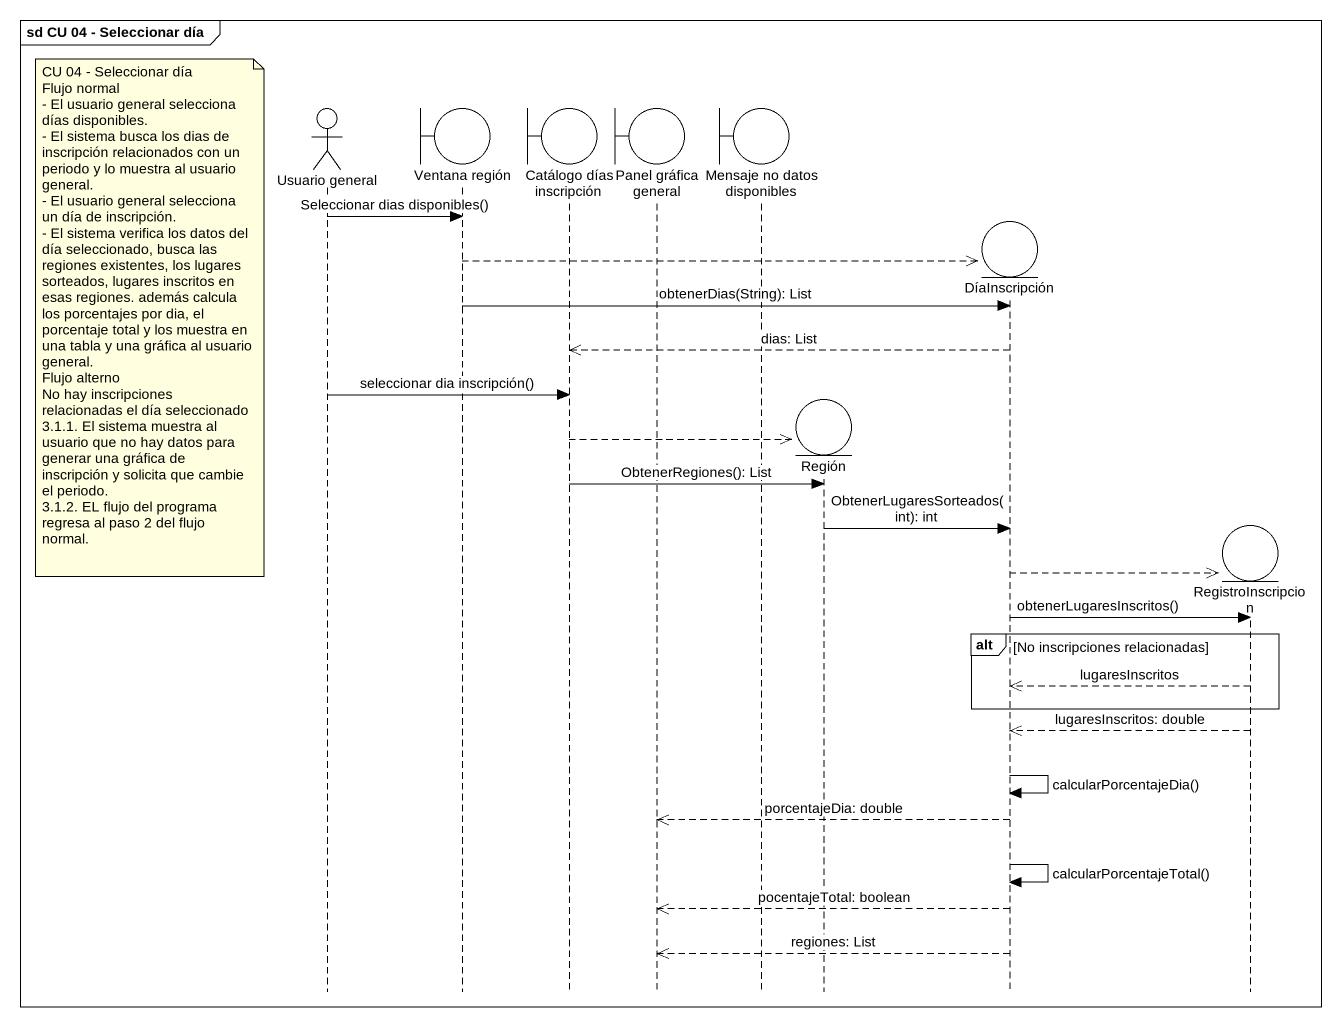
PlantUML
@startuml
mainframe sd CU 04 - Seleccionar día
hide footbox
actor "Usuario general" as Usuario_general
boundary "Ventana región" as Ventana_región
boundary "Catálogo días inscripción" as Catálogo_días_inscripción
boundary "Panel gráfica general" as Panel_gráfica_general
boundary "Mensaje no datos disponibles" as Mensaje_no_datos_disponibles
entity Región
entity DíaInscripción
entity RegistroInscripcion

Usuario_general -> Ventana_región : Seleccionar dias disponibles()
Ventana_región -->> DíaInscripción **
Ventana_región -> DíaInscripción : obtenerDias(String): List
note left of Usuario_general
  CU 04 - Seleccionar día
  Flujo normal
  - El usuario general selecciona días disponibles.
  - El sistema busca los dias de inscripción relacionados con un periodo y lo muestra al usuario general.
  - El usuario general selecciona un día de inscripción.
  - El sistema verifica los datos del día seleccionado, busca las regiones existentes, los lugares sorteados, lugares inscritos en esas regiones. además calcula los porcentajes por dia, el porcentaje total y los muestra en una tabla y una gráfica al usuario general.
  Flujo alterno
  No hay inscripciones relacionadas el día seleccionado
  3.1.1. El sistema muestra al usuario que no hay datos para generar una gráfica de inscripción y solicita que cambie el periodo.
  3.1.2. EL flujo del programa regresa al paso 2 del flujo normal.
end note
DíaInscripción -->> Catálogo_días_inscripción : dias: List
Usuario_general -> Catálogo_días_inscripción : seleccionar dia inscripción()
Catálogo_días_inscripción -->> Región **
Catálogo_días_inscripción -> Región : ObtenerRegiones(): List
Región -> DíaInscripción : ObtenerLugaresSorteados(int): int
DíaInscripción -->> RegistroInscripcion **
DíaInscripción -> RegistroInscripcion : obtenerLugaresInscritos()
alt No inscripciones relacionadas
  RegistroInscripcion -->> DíaInscripción : lugaresInscritos
end
RegistroInscripcion -->> DíaInscripción : lugaresInscritos: double
DíaInscripción -> DíaInscripción : calcularPorcentajeDia()
DíaInscripción -->> Panel_gráfica_general : porcentajeDia: double
DíaInscripción -> DíaInscripción : calcularPorcentajeTotal()
DíaInscripción -->> Panel_gráfica_general : pocentajeTotal: boolean
DíaInscripción -->> Panel_gráfica_general : regiones: List
@enduml
